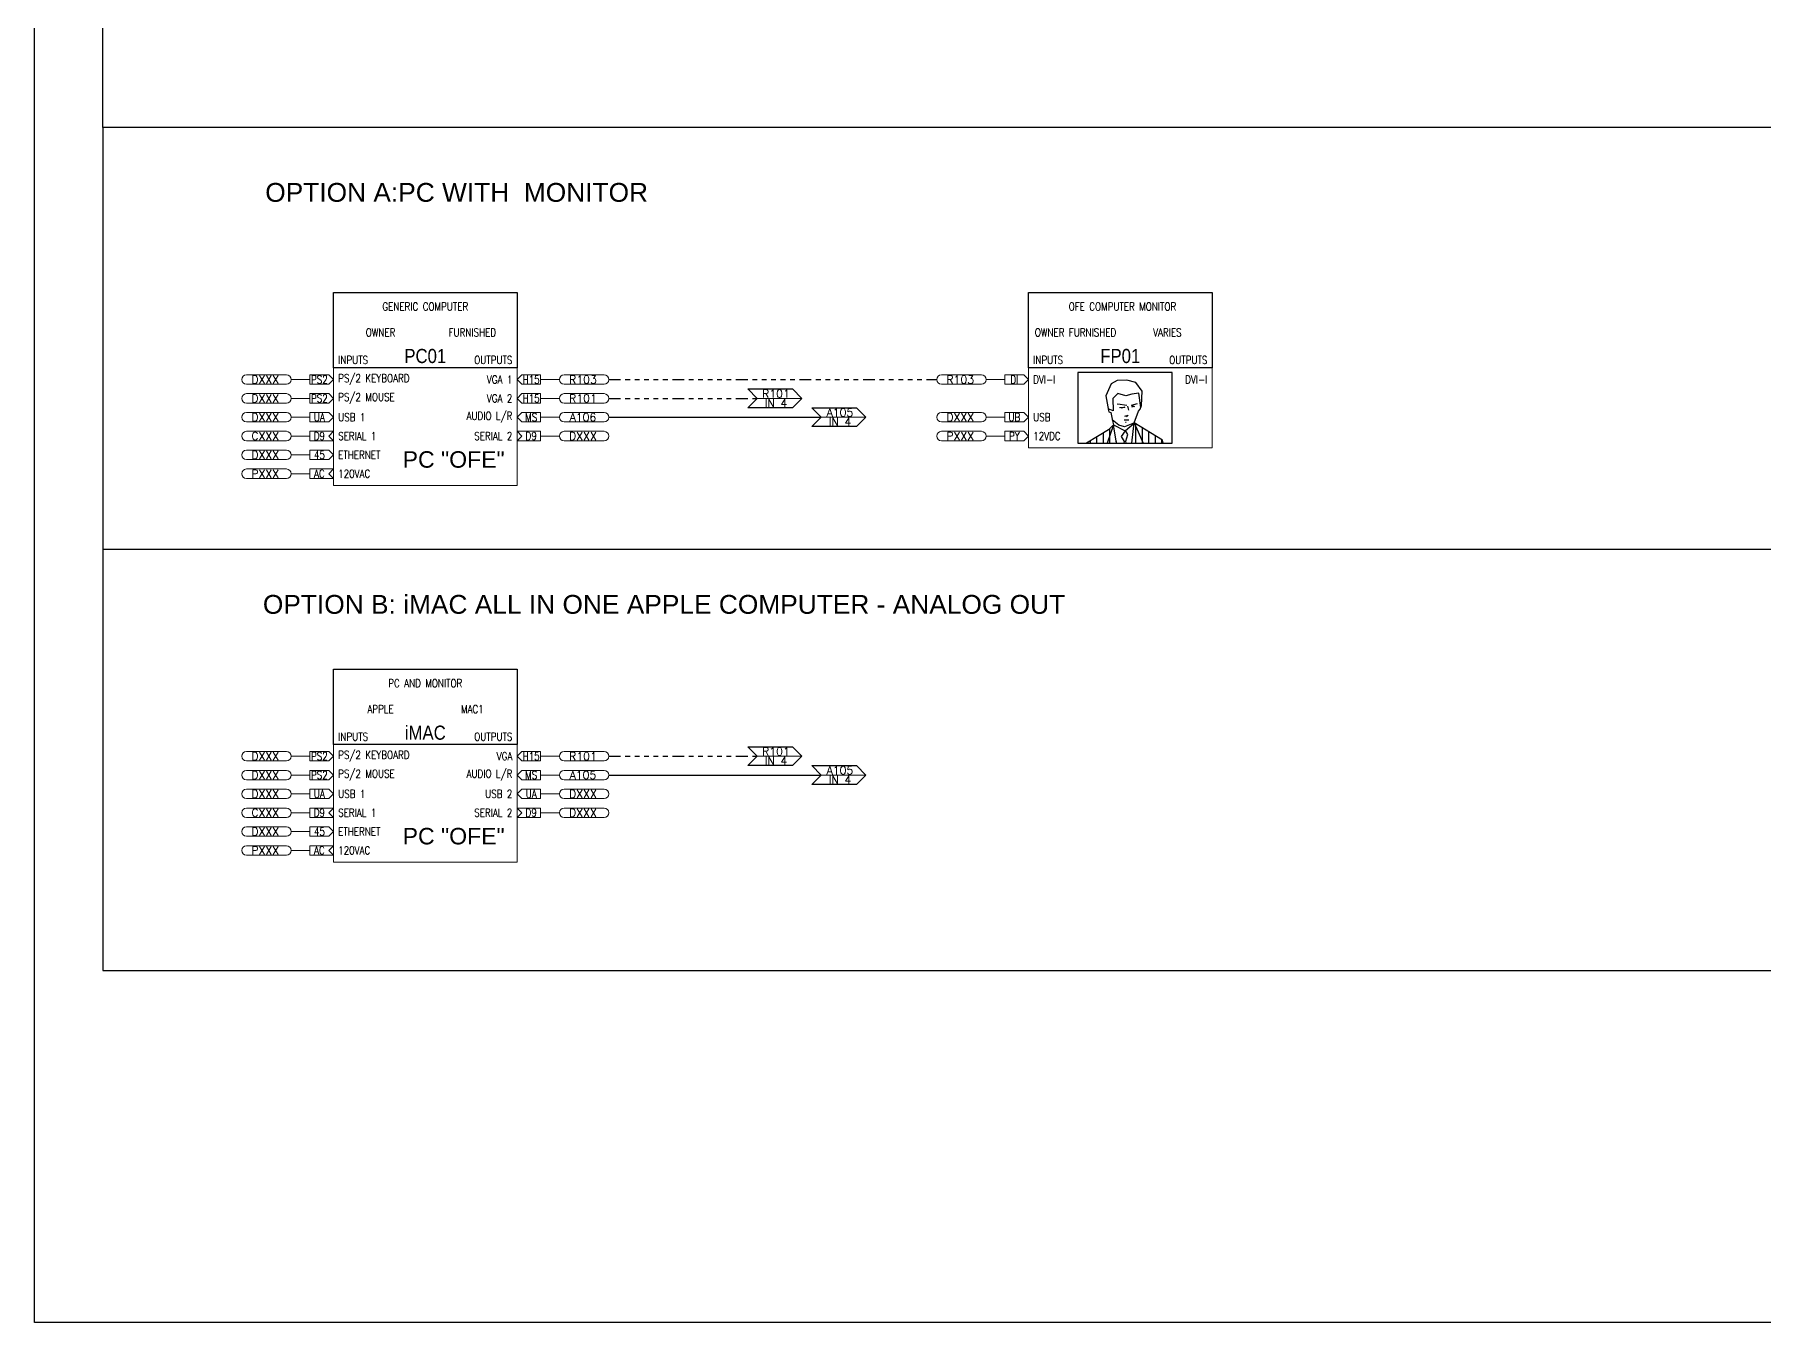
# Model space of a CAD drawing. Header units: inches. Extents: x -21 to 1517, y -4 to 60.
# Drawn here: x 0 to 36.75, y -3.75 to 23.6 of the extents above; entities that cross this region are included whole.
import ezdxf
from ezdxf.enums import TextEntityAlignment as Align

# ---------------------------------------------------------------- set-up
doc = ezdxf.new("R2010")
doc.units = ezdxf.units.IN
doc.header["$MEASUREMENT"] = 0
doc.linetypes.add('5LVL-VID', pattern=[0.625, 0.25, -0.0625, 0, -0.0625, 0, -0.0625, 0, -0.0625, 0, -0.0625, 0, -0.0625])
doc.linetypes.add('ANA-AUD', pattern=[0.5, 0.25, 0.25])
doc.layers.get('0').update_dxf_attribs({"lineweight": 20})
for name, color, linetype in [('$FDETAIL', 1, 'Continuous'), ('$FOUTLIN', 3, 'Continuous'), ('AUDIO', 1, 'Continuous'), ('AUDIO WIRENUMBER', 7, 'Continuous'), ('CONNECTORS', 7, 'Continuous'), ('CONTROL', 5, 'Continuous'), ('DATA', 21, 'Continuous'), ('DEVICES', 7, 'Continuous'), ('POWER', 40, 'Continuous'), ('RACKS', 7, 'Continuous'), ('SIG_AUDIO_ANALOG', 1, 'ANA-AUD'), ('SIG_RGBHV', 3, '5LVL-VID'), ('TEXT', 4, 'Continuous'), ('VIDEO', 3, 'Continuous'), ('WIRE NUMBER', 7, 'Continuous')]:
    doc.layers.add(name, color=color, linetype=linetype)
doc.styles.add('ARIAL', font='arial.ttf')
doc.styles.add('DZ', font='arial.ttf', dxfattribs={"height": 0.6})
doc.styles.add('ROMANS', font='romans.shx', dxfattribs={"width": 0.8})
doc.styles.get("Standard").update_dxf_attribs({"font": 'romans.shx'})
doc.styles.add('VSI', font='arial.ttf', dxfattribs={"width": 0.85})

# ---------------------------------------------------------------- blocks, each defined once
blk = doc.blocks.new('DEVICE HEADER')
at = {"layer": 'DEVICES', "ltscale": 0.5}
blk.add_lwpolyline([(0, 1.6), (3.9, 1.6), (3.9, 0), (0, 0)], close=True, dxfattribs=at)
at = {"layer": 'DEVICES', "ltscale": 0.5, "style": 'VSI', "width": 0.85}
blk.add_attdef('IDXX', text='', height=0.3, dxfattribs=at).set_placement((1.95, 0.25), align=Align.MIDDLE_CENTER)
at = {"layer": 'TEXT', "lineweight": 5, "ltscale": 0.02, "insert": (0.1, 0.25), "char_height": 0.17, "width": 1.85, "attachment_point": 1, "style": 'ROMANS'}
blk.add_mtext('{\\Fromans|c0;\\W0.8;INPUTS}', dxfattribs=at)
at = {"layer": 'TEXT', "lineweight": 5, "ltscale": 0.02, "insert": (3.8, 0.25), "char_height": 0.17, "width": 1.85, "attachment_point": 3}
blk.add_mtext('{\\Fromans|c0;\\W0.8;OUTPUTS}', dxfattribs=at)
at = {"layer": 'TEXT', "ltscale": 0.5, "style": 'ROMANS', "width": 0.8}
for tag, p in [('DESCRIPTION', (1.95, 1.3)), ('MAKE', (1, 0.75)), ('MODEL', (2.95, 0.75))]:
    blk.add_attdef(tag, text='', height=0.17, dxfattribs=at).set_placement(p, align=Align.MIDDLE_CENTER)
blk = doc.blocks.new('F_CONN_MALE IN LEFT')
at = {"lineweight": 5, "ltscale": 0.02}
for p, q in [((-0.5, 0.1), (-0.1, 0.1)), ((-0.5, 0.1), (-0.5, -0.1)), ((-0.1, -0.1), (-0.5, -0.1))]:
    blk.add_line(p, q, dxfattribs=at)
at = {"lineweight": 20, "ltscale": 0.02}
for p, q in [((0, 0), (-0.1, 0.1)), ((-0.1, -0.1), (0, 0))]:
    blk.add_line(p, q, dxfattribs=at)
at = {"layer": 'DEVICES', "ltscale": 0.5, "width": 0.8, "flags": 4}
blk.add_attdef('XX', text='', height=0.17, dxfattribs=at).set_placement((-0.3, 0), align=Align.MIDDLE_CENTER)
blk = doc.blocks.new('CABLE NUMBER IN')
at = {"linetype": 'ByBlock', "lineweight": 5, "ltscale": 0.02}
blk.add_line((-0.4, 0), (0, 0), dxfattribs=at)
blk.add_lwpolyline([(-1.35, 0.1, 1), (-1.35, -0.1, -1), (-1.35, -0.1), (-0.5, -0.1, 1), (-0.5, 0.1), (-1.35, 0.1)], format="xyb", close=True, dxfattribs=at)
at = {"layer": 'WIRE NUMBER', "ltscale": 0.5, "width": 0.8}
blk.add_attdef('DESC IN', text='', height=0.1, dxfattribs=at).set_placement((-1.5, 0), align=Align.BOTTOM_RIGHT)
at = {"layer": 'WIRE NUMBER', "ltscale": 0.5}
blk.add_attdef('XXXX', text='', height=0.17, dxfattribs=at).set_placement((-0.95, 0), align=Align.MIDDLE_CENTER)
at = {"layer": 'WIRE NUMBER', "ltscale": 0.5, "width": 0.8}
blk.add_attdef('DESC OUT', text='', height=0.1, dxfattribs=at).set_placement((-1.5, -0.05), align=Align.TOP_RIGHT)
blk = doc.blocks.new('F_SYMBOL_MONITOR-HEAD')
at = {"layer": '$FDETAIL'}
for p, q in [((0.846, 1.054), (0.745, 0.95)), ((0.745, 0.95), (0.749, 0.686)), ((1.017, 1.006), (0.846, 1.054)), ((0.849, 0.817), (0.848, 0.834)), ((0.848, 0.834), (1.036, 0.803)), ((0.884, 0.758), (0.994, 0.76)), ((0.994, 0.76), (0.926, 0.741)), ((0.926, 0.741), (0.926, 0.758)), ((1.144, 1.042), (1.017, 1.006)), ((1.054, 0.786), (1.072, 0.701)), ((1.256, 0.831), (1.13, 0.796)), ((1.13, 0.796), (1.199, 0.78)), ((1.297, 1.061), (1.144, 1.042)), ((1.199, 0.78), (1.148, 0.762)), ((1.335, 0.753), (1.297, 1.061)), ((0.754, 0.388), (0.621, 0)), ((0.749, 0.686), (0.641, 0.727)), ((0.873, 0.381), (0.731, 0.491)), ((0.754, 0.388), (1.003, 0.264)), ((0.821, 0), (0.754, 0.388)), ((0.993, 0.349), (0.873, 0.381)), ((0.982, 0.495), (1.084, 0.497)), ((1.2, 0.427), (0.993, 0.349)), ((0.997, 0.572), (1.065, 0.59)), ((1.008, 0.444), (1.025, 0.445)), ((1.01, 0.265), (1.198, 0.426)), ((1.065, 0.59), (1.032, 0.556)), ((1.145, 0), (1.196, 0.429)), ((1.196, 0.429), (1.383, 0)), ((1.003, 0.264), (0.92, 0.143)), ((0.92, 0.143), (0.981, 0.034)), ((0.981, 0.034), (0.974, 0)), ((1.064, 0.18), (1.01, 0.265)), ((1.015, 0.043), (1.064, 0.18)), ((1.025, 0), (1.015, 0.043))]:
    blk.add_line(p, q, dxfattribs=at)
at = {"layer": '$FOUTLIN'}
for p, q in [((0.706, 1.256), (0.591, 1.007)), ((0.833, 1.327), (0.706, 1.256)), ((1.041, 1.338), (0.833, 1.327)), ((1.229, 1.284), (1.041, 1.338)), ((1.368, 1.1), (1.229, 1.284)), ((0.591, 1.007), (0.647, 0.693)), ((1.323, 0.722), (1.352, 0.798)), ((1.352, 0.798), (1.368, 1.1)), ((0.647, 0.693), (0.656, 0.667)), ((0.754, 0.388), (0.653, 0.284)), ((0.656, 0.667), (0.701, 0.65)), ((0.701, 0.65), (0.736, 0.473)), ((0.736, 0.473), (0.754, 0.388)), ((1.196, 0.429), (1.286, 0.678)), ((1.799, 0.064), (1.196, 0.429)), ((1.286, 0.678), (1.323, 0.722)), ((0.653, 0.284), (0.18, 0)), ((1.81, 0), (1.799, 0.064))]:
    blk.add_line(p, q, dxfattribs=at)
at = {"color": 5}
for p, q in [((1.231, 0), (1.231, 0.408)), ((0.266, 0), (0.266, 0.051)), ((0.404, 0), (0.404, 0.134)), ((0.541, 0), (0.541, 0.217)), ((0.679, 0), (0.679, 0.311)), ((0.817, 0), (0.817, 0.037)), ((1.369, 0), (1.369, 0.325)), ((1.507, 0), (1.507, 0.241)), ((1.645, 0), (1.645, 0.157)), ((1.783, 0), (1.783, 0.074))]:
    blk.add_line(p, q, dxfattribs=at)
at = {"layer": 'CONNECTORS', "ltscale": 0.5}
blk.add_lwpolyline([(0, 0), (2, 0), (2, 1.5), (0, 1.5)], close=True, dxfattribs=at)
blk = doc.blocks.new('F_CONN_FEMALE IN LEFT')
at = {"lineweight": 5, "ltscale": 0.02}
for p, q in [((-0.5, 0.1), (0, 0.1)), ((-0.5, 0.1), (-0.5, -0.1)), ((0, -0.1), (-0.5, -0.1))]:
    blk.add_line(p, q, dxfattribs=at)
at = {"lineweight": 20, "ltscale": 0.02}
for p, q in [((-0.1, 0), (0, 0.1)), ((0, -0.1), (-0.1, 0))]:
    blk.add_line(p, q, dxfattribs=at)
at = {"layer": 'DEVICES', "ltscale": 0.5, "width": 0.8, "flags": 4}
blk.add_attdef('XX', text='', height=0.17, dxfattribs=at).set_placement((-0.3, 0), align=Align.MIDDLE_CENTER)
blk = doc.blocks.new('F_CONN_MALE OUT RIGHT')
at = {"lineweight": 20, "ltscale": 0.02}
for p, q in [((0, 0), (0.1, 0.1)), ((0.1, -0.1), (0, 0))]:
    blk.add_line(p, q, dxfattribs=at)
at = {"lineweight": 5, "ltscale": 0.02}
for p, q in [((0.5, 0.1), (0.1, 0.1)), ((0.5, 0.1), (0.5, -0.1)), ((0.1, -0.1), (0.5, -0.1))]:
    blk.add_line(p, q, dxfattribs=at)
at = {"layer": 'DEVICES', "ltscale": 0.5, "width": 0.8, "flags": 4}
blk.add_attdef('XX', text='', height=0.17, dxfattribs=at).set_placement((0.3, 0), align=Align.MIDDLE_CENTER)
blk = doc.blocks.new('F_CONN_FEMALE OUT RIGHT')
at = {"lineweight": 20, "ltscale": 0.02}
for p, q in [((0.1, 0), (0, 0.1)), ((0, -0.1), (0.1, 0))]:
    blk.add_line(p, q, dxfattribs=at)
at = {"lineweight": 5, "ltscale": 0.02}
for p, q in [((0.5, 0.1), (0, 0.1)), ((0.5, 0.1), (0.5, -0.1)), ((0, -0.1), (0.5, -0.1))]:
    blk.add_line(p, q, dxfattribs=at)
at = {"layer": 'DEVICES', "ltscale": 0.5, "width": 0.8, "flags": 4}
blk.add_attdef('XX', text='', height=0.17, dxfattribs=at).set_placement((0.3, 0), align=Align.MIDDLE_CENTER)
blk = doc.blocks.new('CABLE NUMBER OUT')
at = {"linetype": 'ByBlock', "lineweight": 5, "ltscale": 0.02}
blk.add_line((0, 0), (0.4, 0), dxfattribs=at)
blk.add_lwpolyline([(0.5, 0.1, 1), (0.5, -0.1, -1), (0.5, -0.1), (1.35, -0.1, 1), (1.35, 0.1), (0.5, 0.1)], format="xyb", close=True, dxfattribs=at)
at = {"layer": 'WIRE NUMBER', "ltscale": 0.5}
blk.add_attdef('XXXX', text='', height=0.17, dxfattribs=at).set_placement((0.9, 0), align=Align.MIDDLE_CENTER)
at = {"layer": 'WIRE NUMBER', "ltscale": 0.5, "style": 'ROMANS', "width": 0.8}
blk.add_attdef('DESC OUT', text='', height=0.1, dxfattribs=at).set_placement((1.5, 0), align=Align.BOTTOM_LEFT)
blk.add_attdef('DESC IN', text='', height=0.1, dxfattribs=at).set_placement((1.5, -0.05), align=Align.TOP_LEFT)
blk = doc.blocks.new('F_VIDEO_PAGE_TO_FROM')
at = {"layer": 'VIDEO'}
for p, q in [((0, 0), (-0.2, 0.2)), ((-0.2, 0.2), (0.75, 0.2)), ((0, 0), (-0.2, -0.2)), ((0.95, 0), (0.75, 0.2)), ((0.95, 0), (0.75, -0.2)), ((0.75, -0.2), (-0.2, -0.2))]:
    blk.add_line(p, q, dxfattribs=at)
at = {"layer": 'VIDEO', "lineweight": 5, "ltscale": 0.02}
blk.add_line((0, 0), (0.95, 0), dxfattribs=at)
at = {"layer": 'AUDIO WIRENUMBER'}
for tag, p in [('AXX', (0.4, 0.1)), ('DWG', (0.4, -0.1))]:
    blk.add_attdef(tag, text='', height=0.17, dxfattribs=at).set_placement(p, align=Align.MIDDLE_CENTER)
blk = doc.blocks.new('F_PAGE TO FROM')
at = {"color": 0}
for p, q in [((0, 0), (-0.2, 0.2)), ((-0.2, 0.2), (0.75, 0.2)), ((0, 0), (-0.2, -0.2)), ((0.95, 0), (0.75, 0.2)), ((0.95, 0), (0.75, -0.2)), ((0.75, -0.2), (-0.2, -0.2))]:
    blk.add_line(p, q, dxfattribs=at)
at = {"color": 0, "lineweight": 5, "ltscale": 0.02}
blk.add_line((0, 0), (0.95, 0), dxfattribs=at)
at = {"layer": 'AUDIO WIRENUMBER'}
for tag, p in [('XXX', (0.4, 0.1)), ('DWG', (0.4, -0.1))]:
    blk.add_attdef(tag, text='', height=0.17, dxfattribs=at).set_placement(p, align=Align.MIDDLE_CENTER)

msp = doc.modelspace()

# ---------------------------------------------------------------- linework, layer by layer
at = {"layer": 'Defpoints', "ltscale": 0.5}
msp.add_lwpolyline([(0, 59.5), (84.3, 59.5), (84.3, -3.75), (0, -3.75)], close=True, dxfattribs=at)
at = {"layer": 'DEVICES', "lineweight": 5, "ltscale": 0.02}
for points in [[(6.35, 16.525), (10.25, 16.525), (10.25, 14.025), (6.35, 14.025)], [(21.115, 16.525), (25.015, 16.525), (25.015, 14.825), (21.115, 14.825)], [(6.35, 8.525), (10.25, 8.525), (10.25, 6.025), (6.35, 6.025)]]:
    msp.add_lwpolyline(points, close=True, dxfattribs=at)
at = {"layer": 'RACKS'}
for p, q in [((1.45, 21.625), (1.449, 51.075)), ((54.15, 21.625), (1.45, 21.625)), ((1.45, 21.625), (1.45, 3.725)), ((1.45, 12.675), (37.65, 12.675)), ((1.45, 3.725), (37.65, 3.725))]:
    msp.add_line(p, q, dxfattribs=at)
at = {"layer": 'SIG_AUDIO_ANALOG'}
for p, q in [((12.2, 15.475), (16.71, 15.475)), ((12.2, 7.875), (16.71, 7.875))]:
    msp.add_line(p, q, dxfattribs=at)
at = {"layer": 'SIG_RGBHV'}
for p, q in [((12.2, 16.275), (19.165, 16.275)), ((12.2, 15.875), (15.35, 15.875)), ((12.2, 8.275), (15.35, 8.275))]:
    msp.add_line(p, q, dxfattribs=at)

# ---------------------------------------------------------------- block references
at = {"layer": 'AUDIO'}
for p, values in [((10.75, 15.475), {'XXXX': 'A106'}), ((10.75, 7.875), {'XXXX': 'A105'})]:
    msp.add_blockref('CABLE NUMBER OUT', p, dxfattribs=at).add_auto_attribs(values)
at = {"layer": 'CONNECTORS'}
for name, p, values in [('F_CONN_MALE IN LEFT', (6.35, 16.275), {'XX': 'PS2'}), ('F_CONN_MALE OUT RIGHT', (10.25, 16.275), {'XX': 'H15'}), ('F_CONN_MALE IN LEFT', (21.115, 16.275), {'XX': 'DI'}), ('F_CONN_MALE IN LEFT', (6.35, 15.875), {'XX': 'PS2'}), ('F_CONN_MALE OUT RIGHT', (10.25, 15.875), {'XX': 'H15'}), ('F_CONN_MALE IN LEFT', (6.35, 15.475), {'XX': 'UA'}), ('F_CONN_MALE OUT RIGHT', (10.25, 15.475), {'XX': 'MS'}), ('F_CONN_MALE IN LEFT', (21.115, 15.475), {'XX': 'UB'}), ('F_CONN_FEMALE IN LEFT', (6.35, 15.075), {'XX': 'D9'}), ('F_CONN_FEMALE OUT RIGHT', (10.25, 15.075), {'XX': 'D9'}), ('F_CONN_MALE IN LEFT', (21.115, 15.075), {'XX': 'PY'}), ('F_CONN_MALE IN LEFT', (6.35, 14.675), {'XX': '45'}), ('F_CONN_FEMALE IN LEFT', (6.35, 14.275), {'XX': 'AC'}), ('F_CONN_MALE IN LEFT', (6.35, 8.275), {'XX': 'PS2'}), ('F_CONN_MALE OUT RIGHT', (10.25, 8.275), {'XX': 'H15'}), ('F_CONN_MALE IN LEFT', (6.35, 7.875), {'XX': 'PS2'}), ('F_CONN_MALE OUT RIGHT', (10.25, 7.875), {'XX': 'MS'}), ('F_CONN_MALE IN LEFT', (6.35, 7.475), {'XX': 'UA'}), ('F_CONN_MALE OUT RIGHT', (10.25, 7.475), {'XX': 'UA'}), ('F_CONN_FEMALE IN LEFT', (6.35, 7.075), {'XX': 'D9'}), ('F_CONN_FEMALE OUT RIGHT', (10.25, 7.075), {'XX': 'D9'}), ('F_CONN_MALE IN LEFT', (6.35, 6.675), {'XX': '45'}), ('F_CONN_FEMALE IN LEFT', (6.35, 6.275), {'XX': 'AC'})]:
    msp.add_blockref(name, p, dxfattribs=at).add_auto_attribs(values)
at = {"layer": 'CONTROL'}
for p in [(5.85, 15.075), (5.85, 7.075)]:
    msp.add_blockref('CABLE NUMBER IN', p, dxfattribs=at).add_auto_attribs({'XXXX': 'CXXX'})
at = {"layer": 'DATA'}
for name, p in [('CABLE NUMBER IN', (5.85, 16.275)), ('CABLE NUMBER IN', (5.85, 15.875)), ('CABLE NUMBER IN', (5.85, 15.475)), ('CABLE NUMBER IN', (20.615, 15.475)), ('CABLE NUMBER OUT', (10.75, 15.075)), ('CABLE NUMBER IN', (5.85, 14.675)), ('CABLE NUMBER IN', (5.85, 8.275)), ('CABLE NUMBER IN', (5.85, 7.875)), ('CABLE NUMBER IN', (5.85, 7.475)), ('CABLE NUMBER OUT', (10.75, 7.475)), ('CABLE NUMBER OUT', (10.75, 7.075)), ('CABLE NUMBER IN', (5.85, 6.675))]:
    msp.add_blockref(name, p, dxfattribs=at).add_auto_attribs({'XXXX': 'DXXX'})
at = {"layer": 'DEVICES', "ltscale": 0.5}
for p, values in [((6.35, 16.525), {'MODEL': 'FURNISHED', 'MAKE': 'OWNER', 'DESCRIPTION': 'GENERIC COMPUTER', 'IDXX': 'PC01'}), ((6.35, 8.525), {'MODEL': 'MAC1', 'MAKE': 'APPLE', 'DESCRIPTION': 'PC AND MONITOR', 'IDXX': 'iMAC'})]:
    msp.add_blockref('DEVICE HEADER', p, dxfattribs=at).add_auto_attribs(values)
at = {"layer": 'DEVICES'}
msp.add_blockref('DEVICE HEADER', (21.115, 16.525), dxfattribs=at).add_auto_attribs({'DESCRIPTION': ' OFE COMPUTER MONITOR', 'MAKE': 'OWNER FURNISHED', 'MODEL': 'VARIES', 'IDXX': 'FP01'})
msp.add_blockref('F_SYMBOL_MONITOR-HEAD', (22.165, 14.925), dxfattribs=at)
at = {"layer": 'POWER'}
for p in [(20.615, 15.075), (5.85, 14.275), (5.85, 6.275)]:
    msp.add_blockref('CABLE NUMBER IN', p, dxfattribs=at).add_auto_attribs({'XXXX': 'PXXX'})
at = {"layer": 'SIG_AUDIO_ANALOG'}
for p in [(16.71, 15.475), (16.71, 7.875)]:
    msp.add_blockref('F_PAGE TO FROM', p, dxfattribs=at).add_auto_attribs({'XXX': 'A105', 'DWG': 'IN 4'})
at = {"layer": 'SIG_RGBHV'}
for p in [(15.35, 15.875), (15.35, 8.275)]:
    msp.add_blockref('F_VIDEO_PAGE_TO_FROM', p, dxfattribs=at).add_auto_attribs({'AXX': 'R101', 'DWG': 'IN 4'})
at = {"layer": 'VIDEO'}
for name, p, values in [('CABLE NUMBER OUT', (10.75, 16.275), {'XXXX': 'R103'}), ('CABLE NUMBER IN', (20.615, 16.275), {'XXXX': 'R103'}), ('CABLE NUMBER OUT', (10.75, 15.875), {'XXXX': 'R101'}), ('CABLE NUMBER OUT', (10.75, 8.275), {'XXXX': 'R101'})]:
    msp.add_blockref(name, p, dxfattribs=at).add_auto_attribs(values)

# ---------------------------------------------------------------- texts
at = {"layer": 'DEVICES', "lineweight": 9, "ltscale": 0.5, "char_height": 0.35, "width": 2.69453, "attachment_point": 5, "style": 'DZ'}
for insert in [(8.903, 14.575), (8.903, 6.575)]:
    msp.add_mtext('PC "OFE"', dxfattribs=dict(at, insert=insert))
at = {"layer": 'RACKS', "char_height": 0.4, "attachment_point": 1, "style": 'ARIAL'}
for s, insert, width in [('OPTION A:PC WITH  MONITOR', (4.9, 20.45), 16.45412), ('OPTION B: iMAC ALL IN ONE APPLE COMPUTER - ANALOG OUT', (4.85, 11.7), 18.15929)]:
    msp.add_mtext(s, dxfattribs=dict(at, insert=insert, width=width))
at = {"layer": 'TEXT', "lineweight": 5, "ltscale": 0.02, "char_height": 0.17, "width": 1.85}
for s, insert, attachment_point in [('{\\W0.8;PS/2 KEYBOARD}', (6.45, 16.275), 4), ('{\\W0.8;VGA 1}', (10.15, 16.275), 6), ('{\\W0.8;DVI-I}', (21.215, 16.275), 4), ('{\\W0.8;DVI-I}', (24.915, 16.275), 6), ('{\\W0.8;PS/2 MOUSE}', (6.45, 15.875), 4), ('{\\W0.8;VGA 2}', (10.15, 15.875), 6), ('{\\W0.8;USB 1}', (6.45, 15.475), 4), ('{\\W0.8;AUDIO L/R}', (10.15, 15.475), 6), ('{\\W0.8;USB}', (21.215, 15.475), 4), ('{\\W0.8;SERIAL 1}', (6.45, 15.075), 4), ('{\\W0.8;SERIAL 2}', (10.15, 15.075), 6), ('{\\W0.8;12VDC}', (21.215, 15.075), 4), ('{\\W0.8;ETHERNET}', (6.45, 14.675), 4), ('{\\Fromans|c0;\\W0.8;120VAC}', (6.45, 14.275), 4), ('{\\W0.8;PS/2 KEYBOARD}', (6.45, 8.275), 4), ('{\\W0.8;VGA}', (10.15, 8.275), 6), ('{\\W0.8;PS/2 MOUSE}', (6.45, 7.875), 4), ('{\\W0.8;AUDIO L/R}', (10.15, 7.875), 6), ('{\\W0.8;USB 1}', (6.45, 7.475), 4), ('{\\W0.8;USB 2}', (10.15, 7.475), 6), ('{\\W0.8;SERIAL 1}', (6.45, 7.075), 4), ('{\\W0.8;SERIAL 2}', (10.15, 7.075), 6), ('{\\W0.8;ETHERNET}', (6.45, 6.675), 4), ('{\\Fromans|c0;\\W0.8;120VAC}', (6.45, 6.275), 4)]:
    msp.add_mtext(s, dxfattribs=dict(at, insert=insert, attachment_point=attachment_point))

doc.saveas('drawing.dxf')
